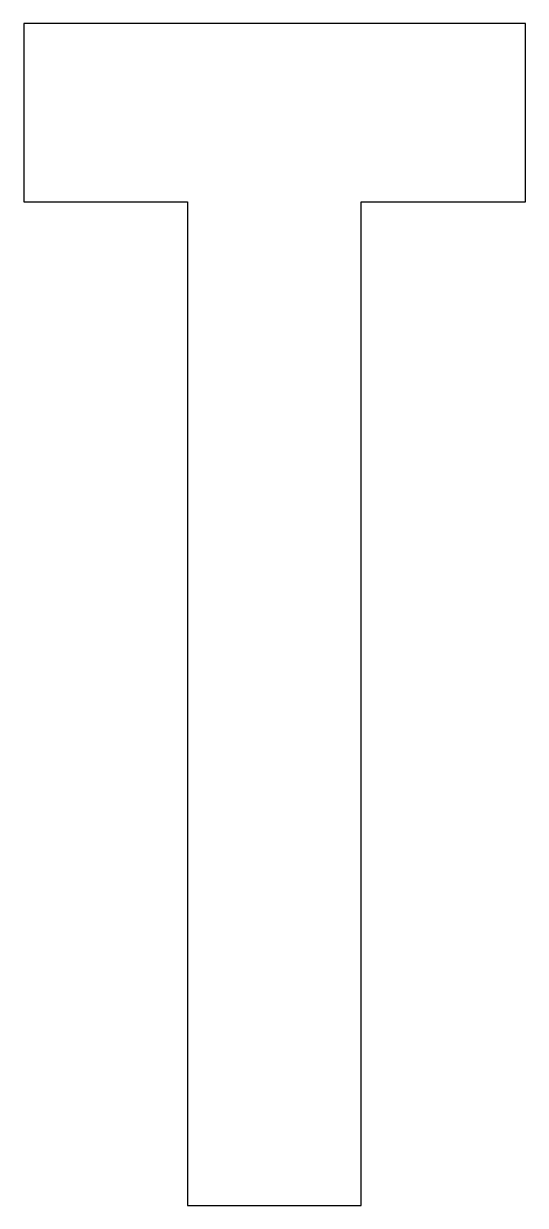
# Model space of a CAD drawing. Extents: x 0 to 0.5, y 0 to 1.18.
import ezdxf

# ---------------------------------------------------------------- set-up
doc = ezdxf.new("R2010")
doc.units = 0
doc.layers.get('0').update_dxf_attribs({"linetype": 'CONTINUOUS'})

msp = doc.modelspace()

# ---------------------------------------------------------------- linework, layer by layer
at = {"color": 0}
for p, q in [((0.4992, 1.176), (0.0001, 1.176)), ((0.0001, 1.176), (0.0001, 0.9985)), ((0.4992, 0.9985), (0.4992, 1.176)), ((0.0001, 0.9985), (0.1632, 0.9985)), ((0.1632, 0.9985), (0.1632, 0)), ((0.336, 0), (0.336, 0.9985)), ((0.336, 0.9985), (0.4992, 0.9985)), ((0.1632, 0), (0.336, 0))]:
    msp.add_line(p, q, dxfattribs=at)

doc.saveas('drawing.dxf')
